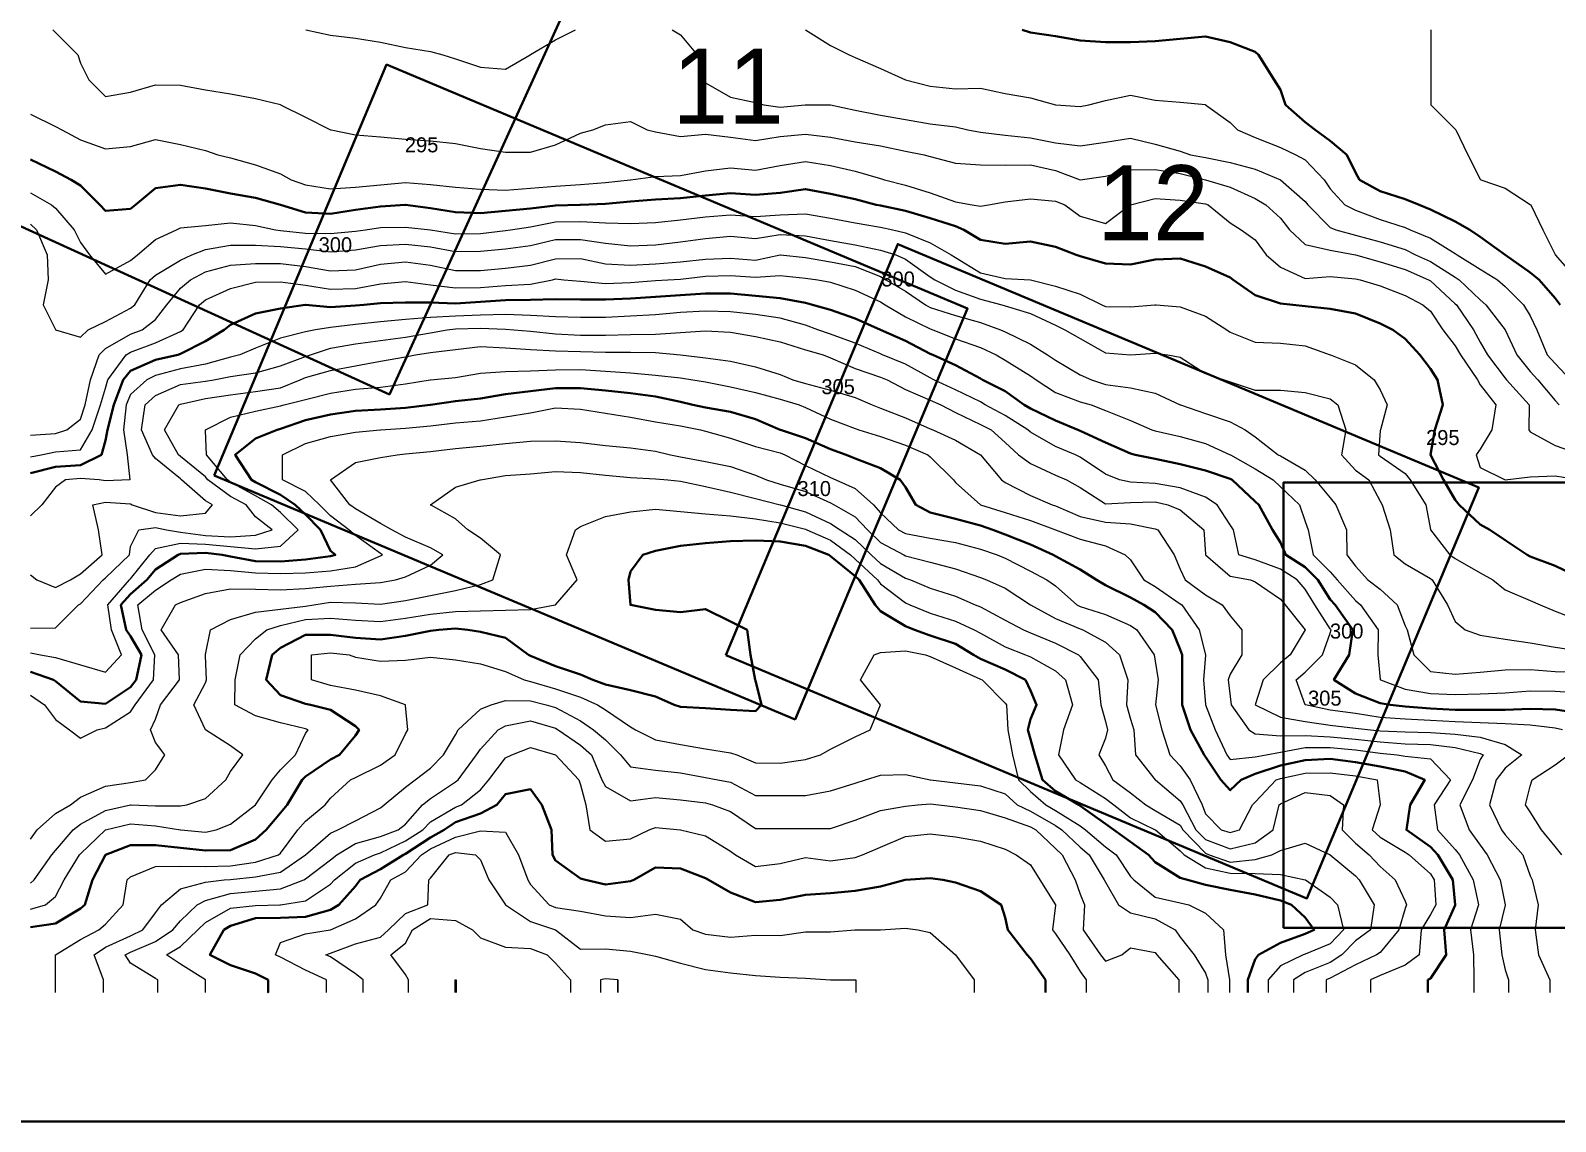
# Model space of a CAD drawing. Header units: inches. Extents: x 323 to 5487, y 274 to 1474.
# Drawn here: x 3956 to 4973, y 274 to 1001 of the extents above; entities that cross this region are included whole.
import ezdxf

# ---------------------------------------------------------------- set-up
doc = ezdxf.new("R2010")
doc.units = ezdxf.units.IN
doc.header["$MEASUREMENT"] = 0
doc.layers.add('N47E008', color=7, linetype='Continuous', lineweight=0, true_color=0x8b00a3)
doc.layers.add('Rahmen', color=7, linetype='Continuous')
doc.styles.get("Standard").update_dxf_attribs({"font": 'txt.shx', "height": 5})

msp = doc.modelspace()

# ---------------------------------------------------------------- linework, layer by layer
at = {"lineweight": 30}
for points in [[(410.2, 274.1), (5471.7, 274.1), (5487.2, 1296.3), (425.7, 1296.3)], [(3813.5, 932.9), (4195.7, 758.7), (4318.9, 1028.9), (3936.8, 1203.1)], [(4078.9, 704.7), (4466.2, 542.1), (4581.2, 816), (4193.9, 978.6)], [(4420.1, 584.9), (4807.5, 422.8), (4922.1, 696.8), (4534.7, 858.9)], [(4791.9, 403.1), (5211.9, 403.1), (5211.9, 700.1), (4791.9, 700.1)]]:
    msp.add_lwpolyline(points, close=True, dxfattribs=at)
at = {"layer": 'N47E008'}
for points in [[(3971.3, 1001.8), (3973.1, 1000), (3987.9, 985.1), (3989.8, 979.6), (3995.3, 968.5), (4006.4, 957.4), (4023.1, 960.1), (4039.8, 965.1), (4056.4, 964.8), (4073.1, 961.8), (4089.8, 959.2), (4106.4, 956), (4123.1, 951.9), (4123.2, 951.8), (4139.8, 943.5), (4156.4, 935.2), (4156.9, 935.1), (4173.1, 931.8), (4189.8, 930.4), (4206.4, 928.9), (4223.1, 927.7), (4239.8, 925.9), (4256.4, 922.6), (4273.1, 920.3), (4289.8, 920.1), (4306.4, 925.1), (4323.1, 932.8), (4331.4, 935.1), (4339.8, 938.5), (4356.4, 940.7), (4367.6, 935.1), (4373.1, 933.8), (4389.8, 930.7), (4406.4, 932.2), (4423.1, 930.1), (4439.8, 928), (4456.4, 930.6), (4473.1, 932.2), (4489.8, 930.1), (4506.4, 927.2), (4523.1, 924.5), (4539.8, 920.9), (4552.3, 918.5), (4556.4, 917.4), (4573.1, 912.9), (4589.8, 911.8), (4606.4, 911.6), (4623.1, 911.8), (4639.8, 907.9), (4656.4, 901.8), (4673.1, 904.3), (4689.8, 908.5), (4706.4, 908.6), (4723.1, 906.1), (4739.8, 901.8), (4739.8, 901.8), (4756.4, 896.9), (4773.1, 889.3), (4780.1, 885.1), (4789.8, 876.2), (4796, 868.5), (4806.4, 858.7), (4823.1, 854.8), (4839.8, 851.8), (4839.8, 851.8), (4856.4, 847.2), (4873.1, 841.9), (4888.6, 835.1), (4889.8, 834.4), (4906.4, 819.2), (4907.2, 818.5), (4918.6, 801.8), (4923.1, 793.5), (4927.9, 785.1), (4939.8, 769.5), (4940.6, 768.5), (4955.7, 751.8), (4955.5, 735.1), (4956.4, 733.8), (4973.1, 724.7), (4989.8, 718.9)], [(4140, 1001.8), (4156.4, 998.1), (4173.1, 996.3), (4189.8, 993.5), (4206.4, 989.9), (4223.1, 987.2), (4231.4, 985.1), (4239.8, 982.4), (4256.4, 976.8), (4273.1, 975.6), (4289.7, 985.1), (4289.8, 985.2), (4306.4, 995.1), (4319.8, 1001.8)], [(4384.2, 1001.8), (4389.8, 998.5), (4400.9, 985.1), (4404.8, 968.5), (4406.4, 966.4), (4423.1, 956.9), (4439.8, 953.3), (4445.3, 951.8), (4456.4, 950.2), (4472.9, 951.8), (4473.1, 951.8), (4489.8, 951.8), (4489.9, 951.8), (4506.4, 948.1), (4523.1, 944.8), (4539.8, 942), (4556.4, 939.1), (4573.1, 937), (4581.4, 935.1), (4589.8, 933.6), (4606.4, 931.5), (4623.1, 929.8), (4639.8, 926.4), (4656.4, 924.4), (4673.1, 926.8), (4689.8, 929.6), (4706.4, 925.6), (4723.1, 920.9), (4729.8, 918.5), (4739.8, 916.7), (4756.4, 913.3), (4773.1, 908.8), (4789.8, 901.8), (4789.8, 901.8), (4806.4, 887.4), (4808.1, 885.1), (4823.1, 870.1), (4826.8, 868.5), (4839.8, 864.8), (4856.4, 860.4), (4873.1, 855.3), (4879.8, 851.8), (4889.8, 847.3), (4906.4, 837), (4909.1, 835.1), (4923.1, 821.8), (4926.8, 818.5), (4939.8, 801.8), (4939.8, 801.8), (4947.4, 785.1), (4956.4, 774), (4961.4, 768.5), (4973.1, 754.7), (4975.6, 751.8)], [(4473.2, 1001.8), (4489.8, 991.4), (4502.3, 985.1), (4506.4, 983.3), (4523.1, 975.9), (4539.8, 968.5), (4539.9, 968.5), (4556.4, 964.3), (4573.1, 962.5), (4589.8, 962.9), (4606.4, 959.4), (4623.1, 956.4), (4639.8, 951.8), (4640.2, 951.8), (4656.4, 950.7), (4662, 951.8), (4673.1, 954.6), (4689.8, 958.2), (4706.4, 954.8), (4723.1, 953.5), (4739.8, 951.9), (4739.9, 951.8), (4756.4, 939.9), (4761.2, 935.1), (4773.1, 929.9), (4789.8, 923.4), (4800.2, 918.5), (4806.4, 915.1), (4818.9, 901.8), (4823.1, 895.7), (4832.8, 885.1), (4839.8, 881.5), (4856.4, 875.3), (4873.1, 870), (4876.4, 868.5), (4889.8, 862.9), (4906.4, 852.7), (4907.7, 851.8), (4923.1, 842.3), (4934.6, 835.1), (4939.8, 830.7), (4952, 818.5), (4956.4, 811.1), (4960.8, 801.8), (4967.8, 785.1), (4973.1, 779.3), (4983.3, 768.5)], [(4890.2, 1001.8), (4890.2, 985.1), (4890.2, 968.5), (4890.2, 951.8), (4906.4, 935.5), (4906.7, 935.1), (4914.8, 918.5), (4923.1, 902.2), (4923.5, 901.8), (4939.8, 896.3), (4956.4, 885.3), (4956.7, 885.1), (4964.8, 868.5), (4973.1, 852), (4973.1, 851.8), (4987.7, 835.1)], [(3956.4, 602.9), (3973.1, 603.2), (3988.4, 618.5), (3989.8, 619.2), (4005, 635.1), (4006.4, 636.5), (4022.4, 651.8), (4023.1, 657.4), (4028.7, 668.5), (4039.8, 670.1), (4047.2, 668.5), (4056.4, 667), (4073.1, 664.6), (4089.8, 663.9), (4106.4, 664.9), (4117.6, 668.5), (4106.4, 677.2), (4100.2, 685.1), (4089.8, 690.8), (4074.7, 701.8), (4073.1, 703.7), (4056.4, 717.3), (4055.1, 718.5), (4045.9, 735.1), (4055.3, 751.8), (4056.4, 752.3), (4073.1, 756), (4089.8, 758.5), (4106.4, 760.6), (4123.1, 763.2), (4136.2, 768.5), (4139.8, 770.1), (4156.4, 774.6), (4173.1, 777.8), (4189.8, 780.8), (4206.4, 783.7), (4213.1, 785.1), (4223.1, 786.7), (4239.8, 788.6), (4256.4, 790.7), (4273.1, 789.7), (4289.8, 788.6), (4306.4, 787.8), (4323.1, 787.3), (4339.8, 786.9), (4356.4, 787), (4373.1, 786.6), (4389.8, 785.2), (4389.9, 785.1), (4406.4, 783.2), (4423.1, 781), (4439.8, 777.2), (4456.4, 772), (4464.8, 768.5), (4473.1, 766), (4489.8, 761.5), (4506.4, 756.6), (4517.6, 751.8), (4523.1, 749.5), (4539.8, 743.1), (4556.4, 735.9), (4558.1, 735.1), (4573.1, 728.3), (4589.8, 718.5), (4589.8, 718.5), (4603.9, 701.8), (4606.4, 700), (4623.1, 691.3), (4637.7, 685.1), (4639.8, 684.5), (4656.4, 677.4), (4673.1, 673.7), (4689.8, 672.5), (4706.4, 669.2), (4708.1, 668.5), (4718.9, 651.8), (4723.1, 642.3), (4726.4, 635.1), (4739.8, 625.1), (4750.9, 618.5), (4756.4, 611.1), (4764, 601.8), (4764.2, 585.1), (4756.4, 572.2), (4755.1, 568.5), (4756.4, 557.4), (4757.1, 551.8), (4768.7, 535.1), (4773.1, 532.6), (4789.8, 531.2), (4806.4, 531.3), (4823.1, 530.4), (4839.8, 528.9), (4856.4, 527.1), (4873.1, 525.8), (4889.8, 525.3), (4906.4, 523.4), (4923.1, 519.4), (4925.1, 518.5), (4923.1, 515.4), (4917.9, 501.8), (4909.5, 485.1), (4915.7, 468.5), (4923.1, 458.2), (4927.7, 451.8), (4936.4, 435.1), (4939.8, 418.6), (4939.8, 418.5), (4939.8, 418.4), (4935.8, 401.8), (4937.5, 385.1), (4939.8, 375.1), (4941.9, 368.5), (4941.9, 360.1)], [(3956.4, 586.4), (3963.1, 585.1), (3973.1, 583.3), (3989.8, 578.5), (4006.4, 573.6), (4017.2, 585.1), (4010.4, 601.8), (4007.9, 618.5), (4022.4, 635.1), (4023.1, 635.8), (4036, 651.8), (4039.8, 656), (4056.4, 659.7), (4073.1, 658.9), (4089.8, 657.4), (4106.4, 655.8), (4123.1, 657.7), (4135, 668.5), (4123.1, 680), (4117.1, 685.1), (4106.4, 691.1), (4089.8, 700.3), (4087.7, 701.8), (4073.8, 718.5), (4073.1, 734.7), (4073.1, 735.1), (4073.1, 735.2), (4089.8, 743.5), (4106.4, 747.6), (4123.1, 751.2), (4125.5, 751.8), (4139.8, 755.4), (4156.4, 759.5), (4173.1, 762.2), (4189.8, 763.5), (4206.4, 765.8), (4223, 768.5), (4223.1, 768.5), (4239.8, 770.1), (4256.4, 772.9), (4273.1, 774), (4289.8, 774.4), (4306.4, 775.2), (4323.1, 775.3), (4339.8, 774.2), (4356.4, 773.1), (4373.1, 771.6), (4389.8, 769.7), (4398.1, 768.5), (4406.4, 767.1), (4423.1, 763.8), (4439.8, 760.1), (4456.4, 755.5), (4468.9, 751.8), (4473.1, 750.1), (4489.8, 742.2), (4506.4, 736), (4508.8, 735.1), (4523.1, 730.6), (4539.8, 725), (4554.8, 718.5), (4556.4, 717.2), (4571.8, 701.8), (4573.1, 700.1), (4589.8, 685.2), (4589.8, 685.1), (4606.4, 680), (4623.1, 674.8), (4639.8, 668.5), (4639.8, 668.5), (4656.4, 662.2), (4673.1, 657.9), (4686.4, 651.8), (4689.8, 648.5), (4698.7, 635.1), (4706.4, 630.7), (4723.1, 619.2), (4724, 618.5), (4735.6, 601.8), (4739.8, 585.2), (4739.8, 585.1), (4739.8, 584.9), (4738.6, 568.5), (4739.8, 552), (4739.8, 551.8), (4746.3, 535.1), (4754.1, 518.5), (4756.4, 515.4), (4773.1, 517.1), (4780.3, 518.5), (4789.8, 520.2), (4806.4, 523.3), (4823.1, 523.5), (4839.8, 521.9), (4856.4, 519.7), (4867.6, 518.5), (4873.1, 517.7), (4889.8, 515.8), (4903.2, 501.8), (4892.4, 485.1), (4894.5, 468.5), (4906.4, 455.3), (4909.2, 451.8), (4918.3, 435.1), (4921.9, 418.5), (4916.6, 401.8), (4918.6, 385.1), (4918.9, 368.5), (4918.9, 360.1)], [(3956.4, 558.3), (3965.8, 551.8), (3973.1, 542.1), (3982.4, 535.1), (3989.8, 529.6), (4000.9, 535.1), (4006.4, 536.4), (4023.1, 547.2), (4026.3, 551.8), (4038.4, 568.5), (4039.4, 585.1), (4030.8, 601.8), (4028, 618.5), (4039.8, 628.2), (4050.3, 635.1), (4056.4, 639), (4073.1, 642.2), (4089.8, 641.4), (4106.4, 639.8), (4123.1, 639.3), (4139.8, 639.8), (4156.4, 641.1), (4173.1, 643.9), (4189.8, 651.1), (4191.2, 651.8), (4189.8, 652.6), (4173.1, 664.7), (4168.7, 668.5), (4156.4, 677.8), (4149.1, 685.1), (4139.8, 694.1), (4124.4, 701.8), (4124.5, 718.5), (4139.8, 726.1), (4156.4, 730.6), (4173.1, 733.6), (4189.6, 735.1), (4189.8, 735.2), (4206.4, 736.2), (4223.1, 737.9), (4239.8, 739.7), (4256.4, 741.1), (4273.1, 743.8), (4289.8, 746.5), (4306.4, 749.8), (4323.1, 748.9), (4339.8, 746.3), (4356.4, 743.5), (4373.1, 740.4), (4389.8, 737.7), (4403.1, 735.1), (4406.4, 734.3), (4423.1, 729.6), (4439.8, 724), (4456.4, 719.7), (4459.5, 718.5), (4473.1, 711.3), (4489.8, 703.3), (4493.5, 701.8), (4506.4, 696), (4518.5, 685.1), (4523.1, 679.9), (4535.3, 668.5), (4539.8, 666.1), (4556.4, 662.9), (4573.1, 660.1), (4589.8, 655.7), (4600.9, 651.8), (4606.4, 649.5), (4623.1, 640.9), (4634.2, 635.1), (4639.8, 631.2), (4654.2, 618.5), (4656.4, 617.3), (4673.1, 612.1), (4689.8, 604.8), (4694.2, 601.8), (4705.6, 585.1), (4706.4, 581), (4708.4, 568.5), (4706.5, 551.8), (4710.8, 535.1), (4716.2, 518.5), (4723.1, 511.2), (4729.6, 501.8), (4737.7, 485.1), (4739.8, 479.1), (4750.4, 468.5), (4756.4, 466.7), (4762.5, 468.5), (4771.2, 485.1), (4773.1, 487), (4787.1, 501.8), (4789.8, 502.8), (4806.4, 506.3), (4823.1, 506.4), (4839.8, 504.4), (4854.4, 501.8), (4856.4, 485.5), (4856.5, 485.1), (4856.4, 485.1), (4850.9, 468.5), (4856.4, 463.6), (4873.1, 453.7), (4875.7, 451.8), (4889.8, 439.1), (4892.3, 435.1), (4893.4, 418.5), (4889.8, 412), (4883.7, 401.8), (4882.3, 385.1), (4873.1, 378.3), (4856.4, 371.4), (4850, 368.5), (4850, 360.1)], [(3956.4, 462.4), (3960.9, 468.5), (3973.1, 479.3), (3983.1, 485.1), (3989.8, 490.3), (4006.4, 497.6), (4023.1, 500), (4033.1, 501.8), (4039.8, 508.5), (4046, 518.5), (4039.8, 526.8), (4036.4, 535.1), (4039.8, 542.3), (4043.1, 551.8), (4055.7, 568.5), (4055.2, 585.1), (4043.5, 601.8), (4053.1, 618.5), (4056.4, 620.1), (4073.1, 626), (4089.8, 629.1), (4106.4, 629), (4123.1, 628.5), (4139.8, 629.4), (4156.4, 630.9), (4173.1, 632.2), (4189.8, 633.4), (4199.8, 635.1), (4206.4, 637.2), (4223.1, 644.9), (4231.4, 651.8), (4223.1, 656.4), (4206.4, 663.5), (4197.4, 668.5), (4189.8, 672.6), (4173.1, 682.4), (4169.4, 685.1), (4156.4, 701.8), (4156.4, 701.8), (4156.4, 701.9), (4173.1, 713.3), (4189.8, 716.6), (4200.9, 718.5), (4206.4, 719.2), (4223.1, 720.6), (4239.8, 722.8), (4256.4, 724.3), (4273.1, 726), (4289.8, 727.6), (4306.4, 727.9), (4323.1, 726.8), (4339.8, 724.8), (4356.4, 723.2), (4373.1, 720.9), (4383.1, 718.5), (4389.8, 717.2), (4406.4, 714), (4423.1, 710.8), (4439.8, 705), (4447.2, 701.8), (4456.4, 699), (4473.1, 694.1), (4489.8, 686.5), (4492.2, 685.1), (4506.4, 677.1), (4514.5, 668.5), (4523.1, 660.1), (4538.7, 651.8), (4539.8, 651.2), (4556.4, 646.9), (4573.1, 642.4), (4589.8, 636.7), (4593.9, 635.1), (4606.4, 629.6), (4623.1, 618.5), (4623.1, 618.5), (4639.8, 609.4), (4656.4, 602.4), (4658.1, 601.8), (4673.1, 593.5), (4682.5, 585.1), (4688.2, 568.5), (4687.1, 551.8), (4689.8, 542.3), (4692, 535.1), (4693.3, 518.5), (4706.4, 501.8), (4706.5, 501.8), (4723.1, 487.8), (4724.7, 485.1), (4733.5, 468.5), (4739.8, 462), (4756.4, 455.8), (4773.1, 459.9), (4785.1, 468.5), (4789.1, 485.1), (4789.8, 485.9), (4806.4, 493.5), (4823.1, 491.5), (4832, 485.1), (4831, 468.5), (4839.8, 459.7), (4849, 451.8), (4856.4, 444), (4866.4, 435.1), (4873.1, 420.9), (4874, 418.5), (4873.1, 416.1), (4868.9, 401.8), (4856.4, 386.8), (4853.9, 385.1), (4839.8, 378.6), (4823.1, 369.7), (4820.3, 368.5), (4820.3, 360.1)], [(3956.4, 432.9), (3958.9, 435.1), (3970.7, 451.8), (3973.1, 454.7), (3984.8, 468.5), (3989.8, 472.2), (4006.4, 481.5), (4023.1, 485.1), (4023.1, 485.2), (4023.5, 485.1), (4039.8, 484.6), (4056.4, 484.5), (4060.6, 485.1), (4073.1, 489.3), (4086.7, 501.8), (4089.8, 507.4), (4098.1, 518.5), (4089.8, 524.5), (4073.1, 535.1), (4073.1, 535.1), (4065.3, 551.8), (4073.1, 566.6), (4073.9, 568.5), (4073.1, 584.7), (4073.1, 585.1), (4073.1, 585.3), (4076.4, 601.8), (4089.8, 608.8), (4106.4, 613.5), (4123.1, 615.5), (4139.8, 617.7), (4145.3, 618.5), (4156.4, 620.2), (4173.1, 619.9), (4189.8, 619), (4206.4, 621.4), (4223.1, 624.8), (4239.8, 628.1), (4256.4, 632.1), (4264.8, 635.1), (4269.8, 651.8), (4256.4, 662.9), (4248.1, 668.5), (4239.8, 675.9), (4223.1, 685.1), (4223, 685.1), (4223.1, 685.2), (4239.8, 697), (4256.2, 701.8), (4256.4, 701.8), (4273.1, 704.6), (4289.8, 705.7), (4306.4, 707.4), (4323.1, 706.8), (4339.8, 705), (4356.4, 703.4), (4373.1, 702.5), (4381.4, 701.8), (4389.8, 701), (4406.4, 697.3), (4423.1, 693.5), (4439.8, 689.3), (4456.4, 685.2), (4456.5, 685.1), (4473.1, 680.5), (4489.8, 672.8), (4496.4, 668.5), (4506.4, 662), (4517, 651.8), (4523.1, 646.1), (4539.8, 636.3), (4543.1, 635.1), (4556.4, 629.6), (4573.1, 624.3), (4586.4, 618.5), (4589.8, 617.1), (4606.4, 608.2), (4618.6, 601.8), (4623.1, 599.9), (4639.8, 592.9), (4655.3, 585.1), (4656.4, 584.1), (4668.3, 568.5), (4670.2, 551.8), (4673.1, 540.7), (4674.5, 535.1), (4673.1, 529.6), (4668.7, 518.5), (4673.1, 511.1), (4678, 501.8), (4689.8, 493.1), (4700, 485.1), (4706.4, 481.5), (4723.1, 471.6), (4724.8, 468.5), (4739.8, 452.9), (4742.4, 451.8), (4756.4, 447), (4773.1, 448.8), (4784.2, 451.8), (4789.8, 454.8), (4806.4, 459.6), (4823.1, 451.8), (4823.1, 451.8), (4839.8, 437.9), (4842.4, 435.1), (4852.3, 418.5), (4850, 401.8), (4839.8, 394.5), (4830.8, 385.1), (4823.1, 380.1), (4806.4, 373.4), (4798.5, 368.5), (4798.5, 360.1)], [(3956.4, 415.6), (3966.4, 418.5), (3973.1, 424), (3978.9, 435.1), (3989.1, 451.8), (3989.8, 452.6), (4006.4, 468.5), (4006.4, 468.5), (4023.1, 472.5), (4039.8, 471.2), (4056.4, 468.5), (4056.6, 468.5), (4073.1, 467), (4080.3, 468.5), (4089.8, 472.2), (4106.4, 485.1), (4106.4, 485.2), (4117.6, 501.8), (4123.1, 508.5), (4133.1, 518.5), (4139.8, 532.8), (4141.6, 535.1), (4139.8, 535.8), (4123.1, 539.8), (4106.4, 544.6), (4092.6, 551.8), (4093, 568.5), (4096.3, 585.1), (4106.4, 595.9), (4114.1, 601.8), (4123.1, 604.8), (4139.8, 608.7), (4156.4, 609.5), (4173.1, 608.3), (4189.8, 607.4), (4206.4, 609.7), (4223.1, 612.3), (4239.8, 614), (4256.4, 614.6), (4273.1, 615), (4289.8, 615.3), (4306.3, 618.5), (4306.4, 618.5), (4321, 635.1), (4313.9, 651.8), (4319.8, 668.5), (4323.1, 670.6), (4339.8, 677.4), (4356.4, 680.4), (4373.1, 682.2), (4389.8, 680.6), (4406.4, 679.1), (4423.1, 677.7), (4439.8, 675.8), (4456.4, 673.2), (4473.1, 668.9), (4474, 668.5), (4489.8, 661.6), (4503.1, 651.8), (4506.4, 649), (4521.2, 635.1), (4523.1, 632.4), (4539.8, 619.8), (4542.8, 618.5), (4556.4, 612.9), (4573.1, 607.6), (4585.6, 601.8), (4589.8, 599.6), (4606.4, 590.5), (4619.8, 585.1), (4623.1, 583.8), (4639.8, 574.6), (4646.6, 568.5), (4651.2, 551.8), (4645.3, 535.1), (4641.9, 518.5), (4653.1, 501.8), (4656.4, 500), (4673.1, 489.5), (4678.7, 485.1), (4689.8, 476.5), (4706.4, 468.5), (4706.5, 468.5), (4723.1, 454.6), (4725.7, 451.8), (4739.8, 443.1), (4756.4, 439.6), (4773.1, 439.3), (4789.8, 438.8), (4806.4, 435.2), (4806.5, 435.1), (4823.1, 423.6), (4827.9, 418.5), (4832, 401.8), (4823.1, 392.6), (4806.4, 385.7), (4805.1, 385.1), (4789.8, 377.8), (4781.7, 368.5), (4781.7, 360.1)], [(3973.1, 360.1), (3973.1, 368.5), (3973.1, 385.1), (3973.1, 385.2), (3989.8, 395.5), (4001.9, 401.8), (4006.4, 405.7), (4018.3, 418.5), (4021, 435.1), (4023.1, 437.2), (4039.8, 444.1), (4056.4, 444.2), (4073.1, 444.1), (4089.8, 444.6), (4106.4, 447), (4121.8, 451.8), (4123.1, 452.9), (4134.8, 468.5), (4139.8, 474.4), (4152.9, 485.1), (4156.4, 489.7), (4169.8, 501.8), (4173.1, 503.5), (4189.8, 511.6), (4199.5, 518.5), (4206.4, 532.4), (4208.1, 535.1), (4206.4, 551.4), (4206.4, 551.8), (4189.8, 557.9), (4173.1, 561.5), (4156.4, 564.8), (4143.9, 568.5), (4143.9, 585.1), (4156.4, 586.6), (4168.9, 585.1), (4173.1, 583.6), (4189.8, 581), (4206.4, 581.6), (4223.1, 583.5), (4239.8, 581.8), (4256.4, 579.1), (4273.1, 574), (4285.6, 568.5), (4289.8, 567.4), (4306.4, 562.6), (4323.1, 557), (4334.6, 551.8), (4339.8, 548.6), (4356.4, 537.2), (4359.8, 535.1), (4373.1, 528.5), (4389.8, 525.3), (4406.4, 522.6), (4423.1, 519.9), (4427.3, 518.5), (4439.8, 513.2), (4456.4, 512.9), (4473.1, 515.3), (4483.1, 518.5), (4489.8, 522.2), (4506.4, 530.6), (4516.4, 535.1), (4523.1, 551.8), (4509.8, 568.5), (4518.9, 585.1), (4523.1, 586.7), (4539.8, 587.8), (4553.1, 585.1), (4556.4, 584.1), (4573.1, 576.4), (4589.8, 569), (4591, 568.5), (4606.4, 553), (4607.2, 551.8), (4608.1, 535.1), (4611.2, 518.5), (4615.1, 501.8), (4623.1, 494.1), (4633.5, 485.1), (4639.8, 481.5), (4656.4, 471.2), (4659.9, 468.5), (4673.1, 457.2), (4680.3, 451.8), (4689.8, 437.5), (4692, 435.1), (4706.4, 423.7), (4723.1, 419.8), (4728.7, 418.5), (4739.8, 412.9), (4751.9, 401.8), (4753.3, 385.1), (4755.9, 368.5), (4755.9, 360.1)], [(4005.1, 360.1), (4005.1, 368.5), (3998.9, 385.1), (4006.4, 390.3), (4023.1, 397.9), (4031.4, 401.8), (4039.8, 413.3), (4043.7, 418.5), (4056.4, 429.3), (4073.1, 433.7), (4085.6, 435.1), (4089.8, 435.5), (4106.4, 437.1), (4123.1, 440.4), (4139.8, 451.8), (4139.8, 451.8), (4156.4, 466.3), (4161.4, 468.5), (4173.1, 474.6), (4189.8, 483.2), (4192.2, 485.1), (4206.4, 496.9), (4212.9, 501.8), (4223.1, 509.6), (4231.9, 518.5), (4239.8, 531.8), (4241.7, 535.1), (4256.4, 549), (4263.6, 551.8), (4273.1, 554.7), (4289.8, 554.4), (4300.2, 551.8), (4306.4, 550.1), (4323.1, 541.1), (4331.9, 535.1), (4339.8, 528.5), (4349.8, 518.5), (4356.4, 510.6), (4373.1, 508.2), (4389.8, 506.4), (4406.4, 503.4), (4414.8, 501.8), (4423.1, 500.3), (4439.8, 491.3), (4456.4, 491.5), (4473.1, 491.3), (4489.8, 494.5), (4506.4, 499.7), (4513.1, 501.8), (4523.1, 504.9), (4539.8, 505.4), (4556.4, 501.8), (4556.6, 501.8), (4573.1, 499.9), (4589.8, 497.8), (4606.4, 492.6), (4614.3, 485.1), (4623.1, 481), (4639.8, 471.3), (4644.1, 468.5), (4656.4, 457), (4662.4, 451.8), (4672.4, 435.1), (4673.1, 433.6), (4681.9, 418.5), (4689.8, 413.3), (4706.4, 409.2), (4719.6, 401.8), (4723.1, 397), (4732.4, 385.1), (4739.8, 373), (4741.5, 368.5), (4741.5, 360.1)], [(4041.3, 360.1), (4041.3, 368.5), (4039.8, 369.4), (4023.1, 379.6), (4019.6, 385.1), (4023.1, 386.9), (4039.8, 394), (4051.4, 401.8), (4056.4, 407.9), (4067.6, 418.5), (4073.1, 421.4), (4089.8, 426), (4106.4, 427.6), (4123.1, 429.2), (4138.7, 435.1), (4139.8, 435.8), (4156.4, 448.6), (4160.6, 451.8), (4173.1, 459.4), (4189.8, 464.1), (4201.7, 468.5), (4206.4, 472.4), (4217.8, 485.1), (4223.1, 489.5), (4239.8, 500.4), (4241.5, 501.8), (4253.9, 518.5), (4256.4, 522.3), (4268.3, 535.1), (4273.1, 537.8), (4289.8, 541.1), (4306.4, 536.3), (4308.3, 535.1), (4323.1, 524.9), (4330.4, 518.5), (4337.4, 501.8), (4339.8, 497.4), (4356.4, 487.8), (4373.1, 490), (4389.8, 488.6), (4406.4, 486.5), (4411.2, 485.1), (4423.1, 480.8), (4439.8, 469.4), (4456.4, 469.4), (4473.1, 469.4), (4489.8, 469.5), (4506.4, 475), (4523.1, 481.4), (4539.8, 484.4), (4548.1, 485.1), (4556.4, 485.8), (4562, 485.1), (4573.1, 483.8), (4589.8, 481.3), (4606.4, 476.5), (4623.1, 470.6), (4626.7, 468.5), (4639.8, 456), (4644.3, 451.8), (4652.9, 435.1), (4656.4, 425.6), (4659.2, 418.5), (4658.3, 401.8), (4669.9, 385.1), (4673.1, 381), (4684.2, 385.1), (4689.8, 389.9), (4706.4, 386.7), (4707.5, 385.1), (4722.1, 368.5), (4722.1, 360.1)], [(4073.1, 360.1), (4073.1, 368.5), (4056.4, 378.9), (4047.1, 385.1), (4056.4, 390.7), (4068, 401.8), (4073.1, 406.7), (4089.8, 416.2), (4106.4, 418.1), (4122.7, 418.5), (4123.1, 418.5), (4139.8, 421.3), (4156.4, 432.2), (4159.1, 435.1), (4173.1, 446.4), (4185.9, 451.8), (4189.8, 453.1), (4206.4, 461.2), (4218.1, 468.5), (4223.1, 473.8), (4239.8, 483.6), (4243.9, 485.1), (4256.4, 495.1), (4262, 501.8), (4273.1, 516.6), (4277.3, 518.5), (4289.8, 523.5), (4306.4, 518.5), (4306.5, 518.5), (4322, 501.8), (4323.1, 498.5), (4326.8, 485.1), (4329.4, 468.5), (4339.8, 460.9), (4356.4, 462.6), (4368.9, 468.5), (4373.1, 470.1), (4389.8, 468.5), (4389.9, 468.5), (4406.4, 464.6), (4423.1, 454.4), (4426.4, 451.8), (4439.8, 444), (4456.4, 446), (4473.1, 450), (4489.8, 447.8), (4506.4, 450.1), (4511.2, 451.8), (4523.1, 457), (4539.8, 464), (4556.4, 465.9), (4573.1, 463.9), (4589.8, 460.9), (4606.4, 455.7), (4613.6, 451.8), (4623.1, 445.1), (4629.4, 435.1), (4639.8, 418.5), (4639.8, 418.5), (4639.8, 418.3), (4637.9, 401.8), (4639.8, 399.2), (4649.4, 385.1), (4656.4, 374), (4660.4, 368.5), (4660.4, 360.1)], [(4153.7, 360.1), (4153.7, 368.5), (4139.8, 374.9), (4123.1, 383.6), (4119.8, 385.1), (4123.1, 393.5), (4139.8, 399.2), (4156.3, 401.8), (4156.4, 401.8), (4173.1, 409.1), (4186.7, 418.5), (4189.8, 423), (4196.8, 435.1), (4206.4, 440.5), (4217.1, 451.8), (4223.1, 455.8), (4239.8, 463.6), (4256.4, 467.8), (4273.1, 467), (4281.9, 451.8), (4288, 435.1), (4289.8, 432.1), (4302.3, 418.5), (4306.4, 416.7), (4323.1, 414.3), (4339.8, 411.2), (4356.4, 410.1), (4373.1, 412.4), (4389.8, 408.9), (4398.1, 401.8), (4406.4, 398.9), (4423.1, 396.9), (4439.8, 398.2), (4456.4, 398), (4473.1, 400.5), (4489.8, 400.6), (4506, 401.8), (4506.4, 401.8), (4523.1, 401.8), (4539.8, 403), (4548.1, 401.8), (4556.4, 400.1), (4573.1, 385.2), (4573.2, 385.1), (4585.6, 368.5), (4585.6, 360.1)], [(4178.2, 360.1), (4178.2, 368.5), (4173.1, 372.6), (4156.4, 383.8), (4153.4, 385.1), (4156.4, 386.4), (4173.1, 392.5), (4189.8, 397), (4195.1, 401.8), (4206.4, 412.7), (4221.4, 418.5), (4222, 435.1), (4223.1, 436.4), (4235.6, 451.8), (4239.8, 453.4), (4253.1, 451.8), (4256.4, 448.5), (4262, 435.1), (4273.1, 418.5), (4273.1, 418.5), (4289.8, 407.4), (4306.4, 401.8), (4306.5, 401.8), (4323.1, 389), (4339.8, 389.1), (4356.4, 387.6), (4368.9, 385.1), (4373.1, 384.3), (4389.8, 379.6), (4406.4, 375.5), (4423.1, 373.1), (4439.8, 371.4), (4456.4, 370.4), (4473.1, 369.7), (4489.8, 368.5), (4506.4, 368.5), (4506.7, 368.5), (4506.7, 360.1)], [(4208.5, 360.1), (4208.5, 368.5), (4206.4, 372.2), (4196.7, 385.1), (4206.4, 392.9), (4211.2, 401.8), (4223.1, 409.4), (4239.8, 408.1), (4251.2, 401.8), (4256.4, 396.6), (4273.1, 390.4), (4289.8, 389.5), (4300.9, 385.1), (4306.4, 379.6), (4316.4, 368.5), (4316.4, 360.1)], [(4239.7, 360.1), (4239.7, 368.5), (4239.8, 368.5), (4240.2, 368.5), (4240.2, 360.1)], [(4348.1, 368.5), (4348.1, 360.1), (4348.1, 368.5), (4339.8, 369.3), (4336.4, 368.5), (4336.4, 360.1)]]:
    msp.add_lwpolyline(points, dxfattribs=at)
at = {"layer": 'N47E008', "lineweight": 30}
for points in [[(4617.6, 1001.8), (4623.1, 1000), (4639.8, 997.6), (4656.4, 994.7), (4673.1, 993.5), (4689.8, 993.5), (4706.4, 994.2), (4723.1, 995.7), (4739.8, 997.3), (4756.4, 993.5), (4773.1, 987), (4775.2, 985.1), (4785.6, 968.5), (4789.8, 961.8), (4793.3, 951.8), (4806.4, 940.3), (4812.9, 935.1), (4823.1, 927.7), (4834.2, 918.5), (4839.8, 906.6), (4842.6, 901.8), (4856.4, 894.2), (4873.1, 888.8), (4882.4, 885.1), (4889.8, 882), (4906.4, 874), (4916.2, 868.5), (4923.1, 863.8), (4939.8, 851.8), (4939.8, 851.8), (4956.4, 840.1), (4962.3, 835.1), (4973.1, 822.9), (4976.4, 818.5)], [(3956.4, 573.9), (3971.7, 568.5), (3973.1, 567.6), (3989.8, 554), (4006.4, 552.6), (4023.1, 563.7), (4026.8, 568.5), (4030.4, 585.1), (4023.1, 597.5), (4020.3, 601.8), (4016.7, 618.5), (4023.1, 625.6), (4033.9, 635.1), (4039.8, 642.1), (4054.8, 651.8), (4056.4, 652.4), (4073.1, 653.2), (4084.2, 651.8), (4089.8, 650.7), (4106.4, 647.5), (4123.1, 647.3), (4139.8, 648.6), (4156.4, 651), (4159.8, 651.8), (4156.4, 654.4), (4149.9, 668.5), (4139.8, 678.6), (4133, 685.1), (4123.1, 691.8), (4106.4, 700.3), (4103.8, 701.8), (4092.9, 718.5), (4106.4, 729.3), (4121, 735.1), (4123.1, 735.8), (4139.8, 741.6), (4156.4, 745.4), (4173.1, 747.9), (4189.8, 748.6), (4206.4, 749.7), (4223, 751.8), (4223.1, 751.8), (4239.8, 754.3), (4256.4, 756.1), (4273.1, 759), (4289.8, 760.9), (4306.4, 762.8), (4323.1, 762.9), (4339.8, 761.4), (4356.4, 759.6), (4373.1, 757.4), (4389.8, 753.7), (4398.1, 751.8), (4406.4, 750), (4423.1, 747.1), (4439.8, 742.3), (4456.4, 735.2), (4456.5, 735.1), (4473.1, 729.6), (4489.8, 722.3), (4500.2, 718.5), (4506.4, 716.1), (4523.1, 709.6), (4536.4, 701.8), (4539.8, 697), (4546.7, 685.1), (4556.4, 680.1), (4573.1, 675.9), (4589.8, 671.3), (4598.1, 668.5), (4606.4, 665.4), (4623.1, 658.8), (4638.3, 651.8), (4639.8, 651), (4656.4, 642), (4667.1, 635.1), (4673.1, 631.6), (4689.8, 623.3), (4698.8, 618.5), (4706.4, 613.5), (4717.6, 601.8), (4723.1, 588.8), (4724.3, 585.1), (4724.3, 568.5), (4724.3, 551.8), (4729.9, 535.1), (4738.9, 518.5), (4739.8, 517.1), (4750, 501.8), (4756.4, 494.9), (4763.7, 501.8), (4773.1, 505.9), (4789.8, 511.3), (4806.4, 515), (4823.1, 515.8), (4839.8, 513.7), (4856.4, 510.7), (4873.1, 507.5), (4886.1, 501.8), (4876.3, 485.1), (4873.9, 468.5), (4889.8, 457.2), (4894.8, 451.8), (4904.9, 435.1), (4906.4, 418.6), (4906.5, 418.5), (4906.4, 418.4), (4899.1, 401.8), (4900.4, 385.1), (4889.8, 369.5), (4888.1, 368.5), (4888.1, 360.1)], [(3956.4, 403.7), (3973.1, 406), (3989.8, 416), (3992.6, 418.5), (3997.7, 435.1), (4006.4, 451.8), (4006.4, 451.8), (4023.1, 458.4), (4039.8, 458.4), (4056.4, 456.6), (4073.1, 454.7), (4089.8, 455), (4106.4, 462.1), (4113.5, 468.5), (4123.1, 479.9), (4127.5, 485.1), (4137.5, 501.8), (4139.8, 504.1), (4156.4, 515.3), (4162.5, 518.5), (4173.1, 531.4), (4175.5, 535.1), (4173.1, 537.7), (4156.4, 548.6), (4143.1, 551.8), (4139.8, 552.5), (4123.1, 558.3), (4113.5, 568.5), (4117.6, 585.1), (4123.1, 589.8), (4139.8, 598.5), (4156.4, 598.5), (4173.1, 596.6), (4189.8, 595.4), (4206.4, 597.8), (4223.1, 601.1), (4228.7, 601.8), (4239.8, 602.7), (4248.1, 601.8), (4256.4, 600.4), (4273.1, 596.5), (4288.6, 585.1), (4289.8, 584.4), (4306.4, 577.5), (4323.1, 572.1), (4331.4, 568.5), (4339.8, 565.3), (4356.4, 561.5), (4373.1, 557.4), (4385.6, 551.8), (4389.8, 550.5), (4406.4, 549.7), (4423.1, 548.5), (4439.8, 547.6), (4443.9, 551.8), (4439.8, 568.1), (4439.6, 568.5), (4436.4, 585.1), (4434.2, 601.8), (4423.1, 607.4), (4406.4, 615.7), (4389.8, 613.7), (4373.1, 615.1), (4356.4, 618.4), (4356.4, 618.5), (4355.1, 635.1), (4356.4, 640.7), (4364.8, 651.8), (4373.1, 654.4), (4389.8, 657.8), (4406.4, 659.6), (4423.1, 661), (4439.8, 661.4), (4456.4, 660.7), (4473.1, 657.9), (4488.7, 651.8), (4489.8, 651), (4506.4, 637.5), (4508.9, 635.1), (4519.6, 618.5), (4523.1, 614.3), (4539.8, 604.3), (4545.8, 601.8), (4556.4, 598), (4573.1, 592.6), (4585.1, 585.1), (4589.8, 582.5), (4606.4, 575.4), (4619.8, 568.5), (4623.1, 561.3), (4627.3, 551.8), (4623.1, 542.3), (4621.5, 535.1), (4623.1, 528.9), (4626.1, 518.5), (4631.1, 501.8), (4639.8, 494.3), (4655.5, 485.1), (4656.4, 484.6), (4673.1, 472.6), (4678.7, 468.5), (4689.8, 460.5), (4701.8, 451.8), (4706.4, 446.9), (4723.1, 436.6), (4727.9, 435.1), (4739.8, 431.9), (4756.4, 428.5), (4773.1, 425.4), (4789.8, 421.4), (4797.2, 418.5), (4806.4, 410.1), (4812.4, 401.8), (4806.4, 399.1), (4789.8, 393.2), (4775.2, 385.1), (4773.1, 382.4), (4768.2, 368.5), (4768.2, 360.1)], [(4114.8, 368.5), (4114.8, 360.1), (4114.8, 368.5), (4106.4, 372.8), (4089.8, 378.3), (4076.1, 385.1), (4085.4, 401.8), (4089.8, 404.6), (4106.4, 409.6), (4123.1, 409.8), (4139.8, 410.5), (4156.4, 415.3), (4162, 418.5), (4173.1, 431), (4176.3, 435.1), (4189.8, 442.4), (4205.1, 451.8), (4206.4, 452.5), (4223.1, 463.5), (4232.3, 468.5), (4239.8, 473.6), (4256.4, 479.3), (4267.3, 485.1), (4273.1, 492.4), (4289.8, 495.6), (4297.4, 485.1), (4303.8, 468.5), (4304.6, 451.8), (4306.4, 448.1), (4323.1, 436.1), (4326.4, 435.1), (4339.8, 432.1), (4356.4, 434.2), (4358.8, 435.1), (4373.1, 443.5), (4389.8, 442.8), (4406.4, 436.4), (4408.5, 435.1), (4423.1, 426.8), (4439.8, 420.3), (4456.4, 421.8), (4473.1, 425.1), (4489.8, 426.3), (4506.4, 427.8), (4523.1, 430.7), (4539.7, 435.1), (4539.8, 435.2), (4556.4, 436.3), (4564.8, 435.1), (4573.1, 433.5), (4589.8, 427.7), (4603.7, 418.5), (4606.4, 410.1), (4608.1, 401.8), (4621, 385.1), (4623.1, 382.8), (4633.1, 368.5), (4633.1, 360.1)]]:
    msp.add_lwpolyline(points, dxfattribs=at)
at = {"layer": 'N47E008'}
for points, elevation in [([(3956.4, 945.6), (3973.1, 937.4), (3977.3, 935.1), (3989.8, 928.5), (4006.4, 922.4), (4023.1, 924), (4039.8, 928.7), (4056.4, 925.4), (4073.1, 921.3), (4081.4, 918.5), (4089.8, 916.4), (4106.4, 911.8), (4123.1, 905.7), (4130.3, 901.8), (4139.8, 898.5), (4156.4, 895.7), (4173.1, 896.9), (4189.8, 898.4), (4206.4, 900), (4223.1, 898.6), (4239.8, 896.9), (4256.4, 895.6), (4273.1, 894.9), (4289.8, 896.3), (4306.4, 897.6), (4323.1, 898.6), (4339.8, 900.1), (4356.3, 901.8), (4356.4, 901.8), (4373.1, 903.9), (4389.8, 904.7), (4406.4, 907.7), (4423.1, 909.7), (4439.8, 908.2), (4456.4, 911.3), (4473.1, 913.9), (4489.8, 911.3), (4506.4, 907.6), (4523.1, 902.7), (4525.9, 901.8), (4539.8, 898.2), (4556.4, 893), (4573.1, 887.1), (4584.2, 885.1), (4589.8, 884.2), (4595.3, 885.1), (4606.4, 887.1), (4623.1, 889.1), (4639.8, 887.6), (4646, 885.1), (4656.4, 877.6), (4673.1, 872.6), (4689.7, 885.1), (4689.8, 885.2), (4706.4, 889.3), (4723.1, 888.3), (4739.8, 885.8), (4741.6, 885.1), (4756.4, 873), (4763.6, 868.5), (4773.1, 861.8), (4780.3, 851.8), (4789.8, 843.5), (4806.4, 836), (4823.1, 837.3), (4839.8, 835.8), (4843.1, 835.1), (4856.4, 831.2), (4873.1, 824.6), (4884.8, 818.5), (4889.8, 814.3), (4898.1, 801.8), (4906.4, 791.1), (4909.9, 785.1), (4921.2, 768.5), (4923.1, 765.1), (4933.4, 751.8), (4930.9, 735.1), (4923.1, 722.2), (4920.3, 718.5), (4923.1, 710.1), (4939.8, 701.9), (4956.4, 703.9), (4973.1, 704.4), (4989.8, 701.8)], 294), ([(3956.4, 893.1), (3970.5, 885.1), (3973.1, 882.8), (3985.6, 868.5), (3989.8, 860.1), (3995.8, 851.8), (4006.4, 838.8), (4023.1, 848), (4027.7, 851.8), (4039.8, 862.1), (4053.7, 868.5), (4056.4, 869.7), (4073.1, 871.4), (4089.8, 873), (4106.4, 871.4), (4119.8, 868.5), (4123.1, 868), (4139.8, 866.3), (4156.4, 866), (4173.1, 867.5), (4179.8, 868.5), (4189.8, 870.1), (4206.4, 870.3), (4223.1, 868.5), (4223.2, 868.5), (4239.8, 865.7), (4256.4, 866.1), (4273.1, 868), (4276.4, 868.5), (4289.8, 870.4), (4306.4, 873.7), (4323.1, 873.9), (4339.8, 873), (4356.4, 872.6), (4373.1, 873.4), (4389.8, 875), (4406.4, 877.1), (4423.1, 878.5), (4439.8, 877.4), (4456.4, 878.4), (4473.1, 879.2), (4489.8, 876.2), (4506.4, 873.2), (4523.1, 870.2), (4531.4, 868.5), (4539.8, 866.5), (4556.4, 859.7), (4570.3, 851.8), (4573.1, 850), (4589.8, 839.8), (4606.4, 836), (4623.1, 835.2), (4623.2, 835.1), (4639.8, 831), (4656.4, 825.6), (4670.7, 818.5), (4673.1, 817.3), (4689.8, 817.1), (4706, 818.5), (4706.4, 818.5), (4706.9, 818.5), (4723.1, 817.1), (4739.8, 810.9), (4754.1, 801.8), (4756.4, 800.3), (4773.1, 793.5), (4789.8, 792.8), (4806.4, 791.2), (4823.1, 785.2), (4823.2, 785.1), (4839.8, 778.5), (4852.3, 768.5), (4856.4, 761.8), (4861, 751.8), (4856.5, 735.1), (4856.4, 734.7), (4855.3, 718.5), (4856.4, 717.6), (4873.1, 706), (4876.4, 701.8), (4886.7, 685.1), (4889.8, 668.6), (4889.8, 668.5), (4902.7, 651.8), (4906.4, 649.4), (4923.1, 639.9), (4931.4, 635.1), (4939.8, 628.5), (4956.4, 621.3), (4963.1, 618.5), (4973.1, 614.3), (4989.8, 607.8)], 296), ([(3956.4, 872.2), (3960.4, 868.5), (3967.6, 851.8), (3968.3, 835.1), (3964.8, 818.5), (3973.1, 801.9), (3973.2, 801.8), (3989.8, 796.8), (3994.8, 801.8), (4006.4, 807.4), (4023.1, 816.2), (4025.9, 818.5), (4036.3, 835.1), (4039.8, 838.3), (4056.4, 848.3), (4064, 851.8), (4073.1, 855.4), (4089.8, 858.3), (4106.4, 858.2), (4123.1, 857.4), (4139.8, 855.7), (4156.4, 853.8), (4173.1, 855.2), (4189.8, 858), (4206.4, 858.8), (4223.1, 857.2), (4239.8, 854.1), (4256.4, 854.2), (4273.1, 855.7), (4289.8, 857.9), (4306.4, 861.9), (4323.1, 862.1), (4339.8, 859.6), (4356.4, 857.8), (4373.1, 858.4), (4389.8, 860.4), (4406.4, 862.7), (4423.1, 864.2), (4439.8, 862.7), (4456.4, 865.3), (4473.1, 864.5), (4489.8, 861.3), (4506.4, 858.4), (4523.1, 854.9), (4533.5, 851.8), (4539.8, 848.9), (4556.4, 837.1), (4559.5, 835.1), (4573.1, 828.3), (4589.8, 822.3), (4604.1, 818.5), (4606.4, 817.8), (4623.1, 812.6), (4639.8, 804.9), (4646, 801.8), (4656.4, 795.9), (4673.1, 786.4), (4689.8, 785.2), (4706.4, 786.3), (4714.8, 785.1), (4723.1, 783.6), (4739.8, 772.6), (4752.3, 768.5), (4756.4, 767.2), (4773.1, 761.5), (4789.8, 761.5), (4806.4, 760.1), (4823.1, 755.7), (4828.2, 751.8), (4833.4, 735.1), (4830.6, 718.5), (4839.8, 708.3), (4848.8, 701.8), (4856.4, 687.5), (4857.7, 685.1), (4863.1, 668.5), (4865.4, 651.8), (4873.1, 645.9), (4889.8, 636), (4891, 635.1), (4901.3, 618.5), (4906.4, 607.4), (4913.1, 601.8), (4923.1, 598.2), (4939.8, 595.5), (4956.4, 593.1), (4973.1, 590.2), (4989.8, 587.9)], 297), ([(3956.4, 731.6), (3973.1, 732.7), (3980.7, 735.1), (3989.8, 742.3), (3993, 751.8), (3996.4, 768.5), (4002.3, 785.1), (4006.4, 789.3), (4023.1, 798.9), (4030.8, 801.8), (4039.8, 808.7), (4047.4, 818.5), (4056.4, 829.6), (4063.1, 835.1), (4073.1, 840.5), (4089.8, 844.8), (4106.4, 846.1), (4123.1, 846.1), (4139.8, 844), (4156.4, 841.2), (4173.1, 841.8), (4189.8, 845.6), (4206.4, 847.1), (4223.1, 844.8), (4239.8, 841.4), (4256.4, 841.4), (4273.1, 843), (4289.8, 844.8), (4306.4, 849.1), (4323.1, 849.3), (4339.8, 845.7), (4356.4, 844.9), (4373.1, 845.7), (4389.8, 847.2), (4406.4, 849), (4423.1, 849.5), (4439.8, 848.2), (4456.4, 851.8), (4456.4, 851.8), (4456.6, 851.8), (4473.1, 850.1), (4489.8, 847.1), (4506.4, 844), (4523.1, 837.3), (4526.7, 835.1), (4539.8, 827.5), (4553.3, 818.5), (4556.4, 816.7), (4573.1, 811.3), (4589.8, 806.7), (4603.1, 801.8), (4606.4, 800.4), (4623.1, 792.3), (4634.6, 785.1), (4639.8, 781.6), (4656.4, 771.8), (4663.9, 768.5), (4673.1, 765.3), (4689.8, 763.2), (4706.4, 759.6), (4723.1, 751.8), (4723.2, 751.8), (4739.8, 746), (4756.4, 740.4), (4766.4, 735.1), (4773.1, 730.4), (4788.3, 718.5), (4789.8, 717.7), (4806.4, 708.2), (4812.9, 701.8), (4823.1, 689.7), (4826.7, 685.1), (4833.8, 668.5), (4834.2, 651.8), (4839.8, 644.2), (4848.1, 635.1), (4856.4, 628.9), (4867.6, 618.5), (4873.1, 604.6), (4874.3, 601.8), (4878.7, 585.1), (4889.8, 574), (4906.4, 572.2), (4923.1, 573.5), (4939.8, 575.1), (4956.4, 575.4), (4973.1, 574), (4989.8, 573.5)], 298), ([(3956.4, 717.2), (3963.6, 718.5), (3973.1, 720.4), (3989.8, 721.9), (3997.5, 735.1), (4003.2, 751.8), (4006.4, 762.9), (4008.1, 768.5), (4020.2, 785.1), (4023.1, 787), (4039.8, 793.2), (4056.4, 800.6), (4058.3, 801.8), (4069.2, 818.5), (4073.1, 821.8), (4089.8, 829.3), (4106.4, 833.6), (4123.1, 833.8), (4139.8, 831.5), (4156.4, 828.9), (4173.1, 829.3), (4189.8, 832.5), (4206.4, 834), (4223.1, 831.8), (4239.8, 829.7), (4256.4, 830.1), (4273.1, 831.3), (4289.8, 832.2), (4304.4, 835.1), (4306.4, 835.7), (4312, 835.1), (4323.1, 834.2), (4339.8, 832.6), (4356.4, 833.4), (4373.1, 834.7), (4381.4, 835.1), (4389.8, 835.6), (4406.4, 837.5), (4423.1, 837.9), (4439.8, 836.9), (4456.4, 837.9), (4473.1, 836.3), (4481.4, 835.1), (4489.8, 833.6), (4506.4, 828.3), (4523.1, 820.5), (4526.4, 818.5), (4539.8, 810.5), (4556.4, 802.4), (4558.1, 801.8), (4573.1, 795.8), (4589.8, 790), (4600.4, 785.1), (4606.4, 781.6), (4623.1, 771.1), (4627, 768.5), (4639.8, 760.1), (4656.4, 753.9), (4663.6, 751.8), (4673.1, 748.1), (4689.8, 741.4), (4704.1, 735.1), (4706.4, 734.4), (4723.1, 730.6), (4739.8, 726), (4756.4, 718.5), (4756.5, 718.5), (4773.1, 709.2), (4784.9, 701.8), (4789.8, 697.2), (4802.5, 685.1), (4806.4, 674), (4808.3, 668.5), (4811.7, 651.8), (4823.1, 640.4), (4827.6, 635.1), (4839.8, 621.4), (4843.3, 618.5), (4855.1, 601.8), (4854.9, 585.1), (4856.4, 568.7), (4856.5, 568.5), (4873.1, 562.3), (4889.8, 559.3), (4906.4, 558.8), (4923.1, 559.2), (4939.8, 559.9), (4956.4, 561.1), (4973.1, 560.9), (4989.8, 559.9)], 299), ([(4977.9, 535.1), (4973.1, 536.2), (4956.4, 538.2), (4939.8, 539.2), (4923.1, 539.9), (4906.4, 540.6), (4889.8, 541.4), (4873.1, 542.3), (4856.4, 543.5), (4839.8, 546), (4823.1, 548.2), (4806.5, 551.8), (4806.4, 551.9), (4800.3, 568.5), (4806.4, 573.5), (4818, 585.1), (4823.1, 599.7), (4823.7, 601.8), (4823.1, 602.6), (4812.7, 618.5), (4806.4, 629), (4801.1, 635.1), (4789.8, 642.3), (4773.1, 648.5), (4762, 651.8), (4758.5, 668.5), (4756.4, 671.8), (4747.6, 685.1), (4739.8, 690.2), (4723.1, 696.4), (4706.4, 699.4), (4689.8, 700.2), (4682.6, 701.8), (4673.1, 705.5), (4656.4, 717), (4653.1, 718.5), (4639.8, 724), (4623.1, 733.5), (4621.4, 735.1), (4606.4, 744.6), (4592.9, 751.8), (4589.8, 753.7), (4573.1, 761.8), (4558.8, 768.5), (4556.4, 769.8), (4539.8, 779), (4524.6, 785.1), (4523.1, 785.8), (4506.4, 792.9), (4489.8, 798.8), (4481.4, 801.8), (4473.1, 804.8), (4456.4, 809.6), (4439.8, 811.9), (4423.1, 813.8), (4406.4, 814.3), (4389.8, 813.3), (4373.1, 811.7), (4356.4, 810.9), (4339.8, 810.1), (4323.1, 809.9), (4306.4, 810.4), (4289.8, 811.4), (4273.1, 811.9), (4256.4, 811.5), (4239.8, 810.8), (4223.1, 809.9), (4206.4, 808.6), (4189.8, 807.2), (4173.1, 805.3), (4156.4, 803.4), (4146.4, 801.8), (4139.8, 800.5), (4123.1, 796.3), (4106.4, 789.5), (4096, 785.1), (4089.8, 783.6), (4073.1, 778.8), (4056.4, 775.8), (4039.8, 771.4), (4033.9, 768.5), (4023.1, 758.6), (4020.2, 751.8), (4018.4, 735.1), (4021, 718.5), (4022.7, 701.8), (4006.4, 701.2), (4002.3, 701.8), (3989.8, 702.8), (3979.8, 701.8), (3973.1, 697), (3963.9, 685.1), (3956.4, 677.7)], 301), ([(3956.4, 638.5), (3960.6, 635.1), (3973.1, 630.1), (3983.1, 635.1), (3989.8, 639.1), (4004.2, 651.8), (4001.8, 668.5), (3998.1, 685.1), (4006.4, 686.9), (4023.1, 685.8), (4024.3, 685.1), (4039.8, 680), (4056.4, 677.7), (4073.1, 679.6), (4077.9, 685.1), (4073.1, 687.7), (4057.2, 701.8), (4056.4, 702.4), (4039.8, 716), (4037.8, 718.5), (4030.4, 735.1), (4033, 751.8), (4039.8, 758.1), (4056.4, 765.3), (4073.1, 767.5), (4078.7, 768.5), (4089.8, 770.6), (4106.4, 773.2), (4123.1, 777.8), (4139.8, 784), (4143.1, 785.1), (4156.4, 789.6), (4173.1, 792.4), (4189.8, 794.7), (4206.4, 796.8), (4223.1, 799.7), (4234.2, 801.8), (4239.8, 802.5), (4256.4, 802.8), (4273.1, 802.2), (4278.7, 801.8), (4289.8, 800.8), (4306.4, 799.1), (4323.1, 798.3), (4339.8, 798.2), (4356.4, 798.6), (4373.1, 798.9), (4389.8, 800), (4406.4, 801.1), (4423.1, 800.2), (4439.8, 797.4), (4456.4, 793.9), (4473.1, 788.5), (4485, 785.1), (4489.8, 783.2), (4506.4, 776), (4523.1, 770.3), (4527.7, 768.5), (4539.8, 762.1), (4556.4, 754.8), (4563.4, 751.8), (4573.1, 746.7), (4589.8, 738.7), (4596.9, 735.1), (4606.4, 726.8), (4615.3, 718.5), (4623.1, 712.6), (4639.8, 705), (4647.2, 701.8), (4656.4, 696.6), (4673.1, 685.9), (4689.8, 686.8), (4706.4, 687.1), (4714.8, 685.1), (4723.1, 681.8), (4738.8, 668.5), (4739.8, 652.2), (4739.8, 651.8), (4756.4, 637.7), (4769.8, 635.1), (4773.1, 633.9), (4789.8, 622.3), (4792.9, 618.5), (4806.4, 601.8), (4806.5, 601.8), (4806.4, 601.8), (4796.4, 585.1), (4789.8, 579.9), (4778.4, 568.5), (4773.1, 551.8), (4789.8, 543.7), (4806.4, 540.8), (4823.1, 538.3), (4839.8, 536.3), (4849.8, 535.1), (4856.4, 534.5), (4873.1, 533.9), (4889.8, 533.5), (4906.4, 532.3), (4923.1, 530.3), (4939.8, 525.4), (4950.9, 518.5), (4939.8, 509.7), (4933.8, 501.8), (4929.3, 485.1), (4937.3, 468.5), (4939.8, 465.1), (4951.5, 451.8), (4956.4, 437.9), (4957.6, 435.1), (4961.7, 418.5), (4959.8, 401.8), (4962, 385.1), (4969.5, 368.5), (4969.5, 360.1)], 302), ([(4977.5, 451.8), (4973.1, 457.4), (4963.9, 468.5), (4956.4, 480.6), (4953.3, 485.1), (4956.4, 497.6), (4957.7, 501.8), (4973.1, 511.8), (4982, 518.5)], 301)]:
    msp.add_lwpolyline(points, dxfattribs=dict(at, elevation=elevation))
at = {"layer": 'N47E008', "lineweight": 30}
for points, elevation in [([(3956.4, 915.3), (3973.1, 907.4), (3983.5, 901.8), (3989.8, 898), (4002.6, 885.1), (4006.4, 881), (4023.1, 882.4), (4026.4, 885.1), (4039.8, 896.3), (4056.4, 898.5), (4073.1, 895.9), (4089.8, 892.6), (4106.4, 889.7), (4123.1, 885.2), (4123.2, 885.1), (4139.8, 880), (4156.4, 879.2), (4173.1, 881.7), (4189.8, 884), (4206.2, 885.1), (4206.4, 885.2), (4206.5, 885.1), (4223.1, 882.8), (4239.8, 880.2), (4256.4, 879.6), (4273.1, 881), (4289.8, 882.7), (4306.4, 884.7), (4322.7, 885.1), (4323.1, 885.2), (4339.8, 885.7), (4356.4, 887.4), (4373.1, 888.6), (4389.8, 889.6), (4406.4, 891.3), (4423.1, 892.9), (4439.8, 891.7), (4456.4, 893.1), (4473.1, 895.6), (4489.8, 892.4), (4506.4, 888.8), (4520.3, 885.1), (4523.1, 884.6), (4539.8, 881.1), (4556.4, 876.3), (4573.1, 870.9), (4578.7, 868.5), (4589.8, 861.8), (4606.4, 859.1), (4623.1, 860.7), (4639.8, 857), (4653.7, 851.8), (4656.4, 850.9), (4673.1, 845.9), (4689.8, 845.3), (4706.4, 848.7), (4723.1, 849.4), (4739.8, 844.1), (4756.4, 836.7), (4758.3, 835.1), (4773.1, 824.9), (4789.8, 819.4), (4798.1, 818.5), (4806.4, 817.6), (4823.1, 815.8), (4839.8, 812.6), (4856.4, 806), (4864.8, 801.8), (4873.1, 795.7), (4882.8, 785.1), (4889.8, 775.9), (4894.5, 768.5), (4898.1, 751.8), (4892.8, 735.1), (4889.8, 718.5), (4898.6, 701.8), (4906.4, 688.5), (4909, 685.1), (4923.1, 672), (4929.4, 668.5), (4939.8, 661.5), (4954.4, 651.8), (4956.4, 650.8), (4973.1, 644.5), (4989.8, 636.4)], 295), ([(3956.4, 706.2), (3973.1, 710.5), (3989.8, 711.5), (4003.7, 718.5), (4006.4, 728), (4007.7, 735.1), (4012, 751.8), (4018.2, 768.5), (4023.1, 774.5), (4039.8, 781.8), (4054.6, 785.1), (4056.4, 785.7), (4073.1, 794.3), (4085.6, 801.8), (4089.8, 805.1), (4106.4, 812.6), (4123.1, 816.1), (4139.6, 818.5), (4139.8, 818.5), (4139.9, 818.5), (4156.4, 816.9), (4173.1, 818), (4178.7, 818.5), (4189.8, 819.5), (4206.4, 820.1), (4223.1, 819.9), (4239.8, 819.3), (4256.4, 820.4), (4273.1, 821.6), (4289.8, 821.8), (4306.4, 822.2), (4323.1, 821.9), (4339.8, 821.9), (4356.4, 822.7), (4373.1, 823.7), (4389.8, 824.9), (4406.4, 826.1), (4423.1, 826.1), (4439.8, 824.5), (4456.4, 822.8), (4473.1, 819.8), (4477.9, 818.5), (4489.8, 815.1), (4506.4, 809.4), (4523.1, 801.8), (4523.1, 801.8), (4539.8, 794.4), (4556.4, 785.8), (4558.1, 785.1), (4573.1, 778.3), (4589.8, 769.4), (4591.3, 768.5), (4606.4, 760.9), (4618.9, 751.8), (4623.1, 749.3), (4639.8, 741.4), (4654.8, 735.1), (4656.4, 734.4), (4673.1, 726.8), (4689.8, 719.3), (4693.1, 718.5), (4706.4, 715.7), (4723.1, 712.2), (4739.8, 708.1), (4756.4, 702.4), (4757.6, 701.8), (4773.1, 687.4), (4775.5, 685.1), (4784.6, 668.5), (4789.8, 660.1), (4793.4, 651.8), (4806.4, 643.5), (4814.8, 635.1), (4823.1, 622.1), (4826.3, 618.5), (4838.1, 601.8), (4835.6, 585.1), (4825.5, 568.5), (4839.8, 559.4), (4856.4, 553), (4863.1, 551.8), (4873.1, 550.8), (4889.8, 549.3), (4906.4, 548.6), (4923.1, 548.4), (4939.8, 548.5), (4956.4, 549.2), (4973.1, 548.8), (4989.8, 546.3)], 300)]:
    msp.add_lwpolyline(points, dxfattribs=dict(at, elevation=elevation))

# ---------------------------------------------------------------- texts
at = {"layer": 'Rahmen', "char_height": 50, "attachment_point": 1}
for s, insert in [(' {\\fMangal|b0|i0|c0|p18;11}', (4339.8, 989.3)), (' {\\fMangal|b0|i0|c0|p18;\\H0.2x;295}', (4161.5, 930.1)), (' {\\fMangal|b0|i0|c0|p18;12}', (4623.1, 911.5)), (' {\\fMangal|b0|i0|c0|p18;\\H0.2x;300}', (4104, 863.5)), (' {\\fMangal|b0|i0|c0|p18;\\H0.2x;300}', (4479.2, 840.7)), (' {\\fMangal|b0|i0|c0|p18;\\H0.2x;305}', (4439.2, 768.9)), (' {\\fMangal|b0|i0|c0|p18;\\H0.2x;295}', (4842.4, 735)), (' {\\fMangal|b0|i0|c0|p18;\\H0.2x;310}', (4423.3, 701)), (' {\\fMangal|b0|i0|c0|p18;\\H0.2x;300}', (4778.3, 606)), (' {\\fMangal|b0|i0|c0|p18;\\H0.2x;305}', (4763.7, 561.3))]:
    msp.add_mtext_dynamic_manual_height_columns(s, width=423.062, gutter_width=1, heights=[0], dxfattribs=dict(at, insert=insert))

doc.saveas('drawing.dxf')
